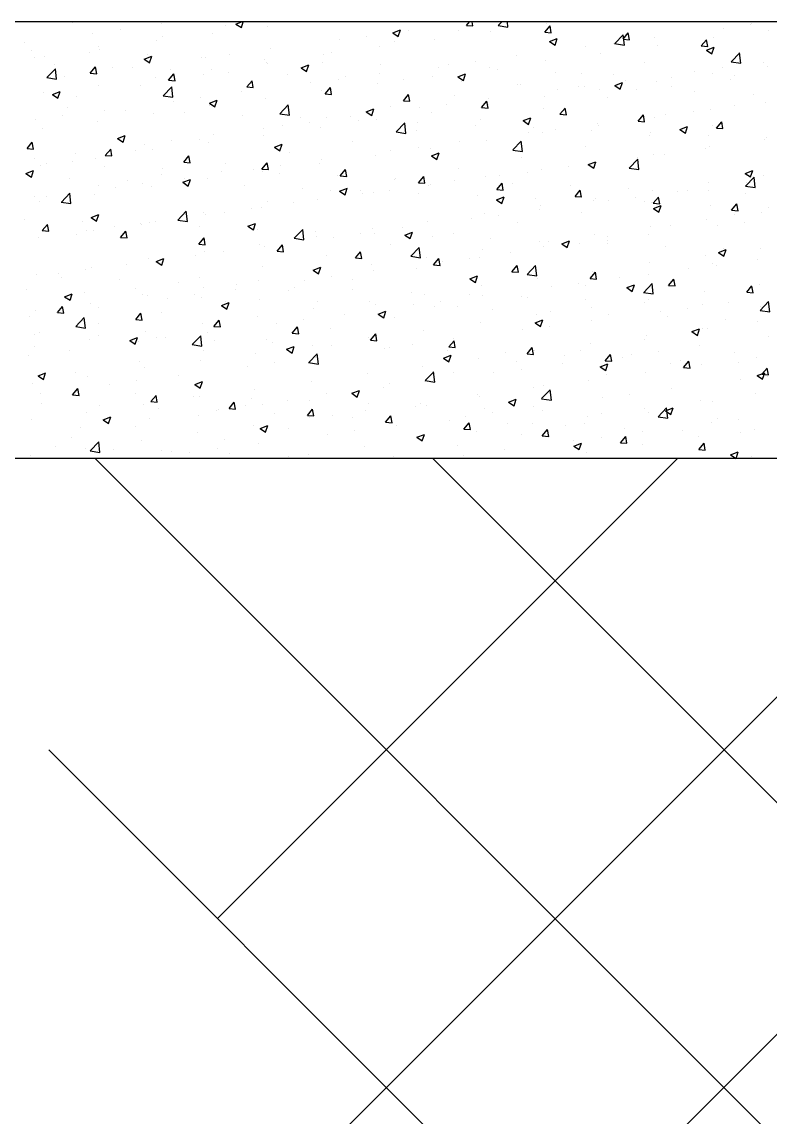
# Model space of a CAD drawing. Header units: millimetres. Extents: x 331487 to 517269, y 198509 to 399936.
# Drawn here: x 401724 to 402410, y 398933 to 399936 of the extents above; entities that cross this region are included whole.
import ezdxf

# ---------------------------------------------------------------- set-up
doc = ezdxf.new("R2010")
doc.units = ezdxf.units.MM
doc.header["$MEASUREMENT"] = 0
doc.linetypes.add('DASHED', pattern=[0.75, 0.5, -0.25])
doc.layers.add('9th_Sunk', color=251, linetype='DASHED', lineweight=5)
doc.layers.add('COLUMN', color=6, linetype='Continuous')

msp = doc.modelspace()

# ---------------------------------------------------------------- linework, layer by layer
at = {"layer": '9th_Sunk', "linetype": 'Continuous'}
for p, q in [((400975.5, 397568.2), (402943.7, 399536.5)), ((401439.5, 398341.6), (402634.4, 399536.5)), ((403759.7, 397568.2), (401791.4, 399536.5)), ((401903.5, 399115), (402325, 399536.5)), ((403295.6, 398341.6), (402100.8, 399536.5)), ((404223.7, 396794.8), (401748.8, 399269.7))]:
    msp.add_line(p, q, dxfattribs=at)
at = {"layer": 'COLUMN'}
for p, q in [((420345.7, 399936.5), (392220.1, 399936.5)), ((420350.1, 399536.5), (392620.1, 399536.5))]:
    msp.add_line(p, q, dxfattribs=at)
at = {"layer": 'COLUMN', "color": 2, "linetype": 'Continuous'}
for p, q in [((401770.6, 399935.5), (401770.6, 399935.5)), ((401852.3, 399934.6), (401852.3, 399934.6)), ((401911.2, 399933.5), (401911.2, 399933.5)), ((401920.4, 399934.5), (401925.5, 399936.5)), ((401920.4, 399934.5), (401925.4, 399931.2)), ((401925.4, 399931.2), (401927.1, 399936.5)), ((401949.5, 399932.5), (401949.5, 399932.5)), ((402131.6, 399933.3), (402134.3, 399936.5)), ((402131.6, 399933.3), (402137.6, 399932.8)), ((402137.6, 399932.8), (402136.9, 399936.5)), ((402160.7, 399933.1), (402163.9, 399936.5)), ((402160.7, 399933.1), (402169.6, 399931.7)), ((402169.6, 399931.7), (402169.1, 399936.5)), ((402203.3, 399927), (402208.2, 399932.8)), ((402205.4, 399934.7), (402205.4, 399934.7)), ((402209.3, 399926.5), (402208.2, 399932.8)), ((402392.1, 399933.7), (402392.1, 399933.7)), ((402392.6, 399934.8), (402392.6, 399934.8)), ((401789.4, 399926.3), (401789.4, 399926.3)), ((401814.4, 399929.6), (401814.4, 399929.6)), ((401852.9, 399923.5), (401852.9, 399923.5)), ((401899, 399926.1), (401899, 399926.1)), ((402040.2, 399923.4), (402040.2, 399923.4)), ((402064.1, 399926.5), (402071.1, 399929.2)), ((402064.1, 399926.5), (402069.1, 399923.2)), ((402069.1, 399923.2), (402071.1, 399929.2)), ((402078.1, 399928.3), (402078.1, 399928.3)), ((402124.3, 399928.6), (402124.3, 399928.6)), ((402154, 399927.7), (402154, 399927.7)), ((402203.3, 399927), (402209.3, 399926.5)), ((402207.8, 399918.5), (402214.8, 399921.2)), ((402212.8, 399915.2), (402214.8, 399921.2)), ((402267.5, 399916.6), (402275.3, 399924.7)), ((402275.1, 399920.7), (402279.9, 399926.5)), ((402276.3, 399915.2), (402275.2, 399924.7)), ((402281, 399920.2), (402279.9, 399926.5)), ((402303.9, 399922.1), (402303.9, 399922.1)), ((402357.9, 399922.4), (402357.9, 399922.4)), ((402367.1, 399930.4), (402367.1, 399930.4)), ((402408.5, 399928.8), (402408.5, 399928.8)), ((401726.2, 399918), (401726.2, 399918)), ((401794.6, 399913.5), (401794.6, 399913.5)), ((401795.7, 399911.6), (401795.7, 399911.6)), ((401847.7, 399919.1), (401847.7, 399919.1)), ((401952, 399911.7), (401952, 399911.7)), ((402015.2, 399920.1), (402015.2, 399920.1)), ((402051.6, 399913.8), (402051.6, 399913.8)), ((402066, 399918.6), (402066, 399918.6)), ((402102.1, 399920.2), (402102.1, 399920.2)), ((402207.8, 399918.5), (402212.8, 399915.2)), ((402241, 399913.8), (402241, 399913.8)), ((402266, 399917.1), (402266, 399917.1)), ((402267.4, 399916.6), (402276.3, 399915.2)), ((402275.1, 399920.7), (402281, 399920.2)), ((402306.6, 399915.3), (402306.6, 399915.3)), ((402346.8, 399914.5), (402351.6, 399920.2)), ((402346.8, 399914.5), (402352.8, 399913.9)), ((402351.5, 399910.5), (402358.5, 399913.2)), ((402352.8, 399913.9), (402351.6, 399920.2)), ((402356.5, 399907.2), (402358.5, 399913.2)), ((401732.6, 399910.7), (401732.6, 399910.7)), ((401736.2, 399903.5), (401736.2, 399903.5)), ((401745.2, 399905.2), (401745.2, 399905.2)), ((401786, 399908.5), (401786, 399908.5)), ((401836.4, 399902.3), (401843.4, 399905)), ((401836.4, 399902.3), (401841.4, 399898.9)), ((401839.3, 399906.2), (401839.3, 399906.2)), ((401841.3, 399898.9), (401843.4, 399905)), ((401889.1, 399903.5), (401889.1, 399903.5)), ((401892.7, 399904), (401892.7, 399904)), ((401914.1, 399906.8), (401914.1, 399906.8)), ((401946.1, 399901.7), (401946.1, 399901.7)), ((402000.2, 399906.7), (402000.2, 399906.7)), ((402007.7, 399908.5), (402007.7, 399908.5)), ((402177.8, 399905.5), (402177.8, 399905.5)), ((402204.2, 399901.4), (402204.2, 399901.4)), ((402254.7, 399907.8), (402254.7, 399907.8)), ((402351.5, 399910.5), (402356.5, 399907.2)), ((402353.5, 399908.9), (402353.5, 399908.9)), ((402374.2, 399900), (402382, 399908.2)), ((402383.1, 399898.6), (402381.9, 399908.1)), ((401747.1, 399885.4), (401754.9, 399893.5)), ((401753.7, 399897.3), (401753.7, 399897.3)), ((401756, 399884), (401754.9, 399893.5)), ((401786.9, 399889.4), (401791.7, 399895.2)), ((401792.8, 399888.9), (401791.7, 399895.2)), ((401807.1, 399895), (401807.1, 399895)), ((401826, 399895.1), (401826, 399895.1)), ((401860.4, 399892.8), (401860.4, 399892.8)), ((401897.8, 399892.8), (401897.8, 399892.8)), ((401948.3, 399899.2), (401948.3, 399899.2)), ((401949.4, 399898.5), (401949.4, 399898.5)), ((401980.1, 399894.3), (401987.1, 399897)), ((401980.1, 399894.3), (401985.1, 399890.9)), ((401985.1, 399890.9), (401987.1, 399897)), ((401999.5, 399899.5), (401999.5, 399899.5)), ((402052.9, 399897.2), (402052.9, 399897.2)), ((402106.3, 399894.9), (402106.3, 399894.9)), ((402114.9, 399897.2), (402114.9, 399897.2)), ((402140, 399900.5), (402140, 399900.5)), ((402152.8, 399894.4), (402152.8, 399894.4)), ((402159.6, 399892.7), (402159.6, 399892.7)), ((402295.2, 399898.9), (402295.2, 399898.9)), ((402340.7, 399891), (402340.7, 399891)), ((402365.8, 399894.3), (402365.8, 399894.3)), ((402374.2, 399900), (402383.1, 399898.6)), ((402403.7, 399899.2), (402403.7, 399899.2)), ((402407.2, 399895.5), (402407.2, 399895.5)), ((401747.1, 399885.4), (401756, 399884)), ((401763, 399886.9), (401763, 399886.9)), ((401786.9, 399889.4), (401792.8, 399888.9)), ((401788.1, 399890.2), (401788.1, 399890.2)), ((401846.4, 399885.8), (401846.4, 399885.8)), ((401858.6, 399883.2), (401863.4, 399888.9)), ((401858.6, 399883.2), (401864.6, 399882.6)), ((401864.6, 399882.6), (401863.4, 399888.9)), ((401891.1, 399888.5), (401891.1, 399888.5)), ((401913.8, 399890.5), (401913.8, 399890.5)), ((401930.3, 399876.9), (401935.1, 399882.6)), ((401936.3, 399876.4), (401935.1, 399882.6)), ((401967.2, 399888.3), (401967.2, 399888.3)), ((402013.9, 399883.9), (402013.9, 399883.9)), ((402020.6, 399886), (402020.6, 399886)), ((402051.8, 399888.9), (402051.8, 399888.9)), ((402074, 399883.8), (402074, 399883.8)), ((402100.9, 399886.9), (402100.9, 399886.9)), ((402123.8, 399886.3), (402130.8, 399889)), ((402123.8, 399886.3), (402128.8, 399882.9)), ((402127.3, 399881.5), (402127.3, 399881.5)), ((402128.8, 399882.9), (402130.8, 399889)), ((402213, 399890.4), (402213, 399890.4)), ((402236.8, 399888.9), (402236.8, 399888.9)), ((402266.4, 399888.2), (402266.4, 399888.2)), ((402267.5, 399878.3), (402274.5, 399880.9)), ((402272.5, 399874.9), (402274.5, 399880.9)), ((402277.6, 399882.6), (402277.6, 399882.6)), ((402305.4, 399882), (402305.4, 399882)), ((402319.8, 399885.9), (402319.8, 399885.9)), ((402356.7, 399889.1), (402356.7, 399889.1)), ((402373.2, 399883.7), (402373.2, 399883.7)), ((402377.4, 399887), (402377.4, 399887)), ((401744, 399871.9), (401744, 399871.9)), ((401752.4, 399870), (401759.4, 399872.7)), ((401757.3, 399866.7), (401759.4, 399872.7)), ((401794.5, 399878.3), (401794.5, 399878.3)), ((401832.7, 399878.5), (401832.7, 399878.5)), ((401853.8, 399868.8), (401861.6, 399877)), ((401862.7, 399867.4), (401861.6, 399876.9)), ((401925.7, 399872.3), (401925.7, 399872.3)), ((401930.3, 399876.9), (401936.3, 399876.4)), ((401988.9, 399880.6), (401988.9, 399880.6)), ((401999, 399873.4), (401999, 399873.4)), ((402002, 399870.6), (402006.9, 399876.4)), ((402008, 399870.1), (402006.9, 399876.4)), ((402050.4, 399880.5), (402050.4, 399880.5)), ((402178.5, 399878.9), (402178.5, 399878.9)), ((402180.7, 399879.3), (402180.7, 399879.3)), ((402214.7, 399874.4), (402214.7, 399874.4)), ((402234.1, 399877), (402234.1, 399877)), ((402239.7, 399877.7), (402239.7, 399877.7)), ((402253.5, 399874.5), (402253.5, 399874.5)), ((402267.5, 399878.3), (402272.5, 399874.9)), ((402287.5, 399874.7), (402287.5, 399874.7)), ((402319.1, 399877), (402319.1, 399877)), ((402340.9, 399872.5), (402340.9, 399872.5)), ((401752.4, 399870), (401757.3, 399866.7)), ((401774.4, 399868.5), (401774.4, 399868.5)), ((401853.8, 399868.8), (401862.7, 399867.4)), ((401862.8, 399864), (401862.8, 399864)), ((401887.8, 399867.3), (401887.8, 399867.3)), ((401896.1, 399862), (401903.1, 399864.7)), ((401896.1, 399862), (401901, 399858.7)), ((401901, 399858.7), (401903.1, 399864.7)), ((401947.1, 399865.9), (401947.1, 399865.9)), ((402002, 399870.6), (402008, 399870.1)), ((402073.8, 399864.3), (402078.6, 399870.1)), ((402073.8, 399864.3), (402079.7, 399863.8)), ((402079.7, 399863.8), (402078.6, 399870.1)), ((402113.7, 399861.1), (402113.7, 399861.1)), ((402120.2, 399868.9), (402120.2, 399868.9)), ((402145.5, 399858.1), (402150.3, 399863.8)), ((402151.5, 399857.5), (402150.3, 399863.8)), ((402151.5, 399866.1), (402151.5, 399866.1)), ((402151.6, 399861.1), (402151.6, 399861.1)), ((402202.9, 399868.1), (402202.9, 399868.1)), ((402260.8, 399867), (402260.8, 399867)), ((402394.3, 399870.2), (402394.3, 399870.2)), ((402406, 399862.2), (402406, 399862.2)), ((401761.8, 399850.7), (401761.8, 399850.7)), ((401766.1, 399857.6), (401766.1, 399857.6)), ((401799.6, 399855.7), (401799.6, 399855.7)), ((401819.5, 399855.4), (401819.5, 399855.4)), ((401845.2, 399852.5), (401845.2, 399852.5)), ((401872.8, 399853.1), (401872.8, 399853.1)), ((401896.6, 399859.5), (401896.6, 399859.5)), ((401926.2, 399850.9), (401926.2, 399850.9)), ((401960.5, 399852.3), (401969.4, 399850.9)), ((401960.6, 399852.3), (401968.3, 399860.4)), ((401969.4, 399850.9), (401968.3, 399860.4)), ((402039.8, 399854), (402046.8, 399856.7)), ((402039.8, 399854), (402044.8, 399850.7)), ((402044.8, 399850.7), (402046.8, 399856.7)), ((402061.9, 399858.9), (402061.9, 399858.9)), ((402088.6, 399857.8), (402088.6, 399857.8)), ((402099.7, 399853.6), (402099.7, 399853.6)), ((402145.5, 399858.1), (402151.5, 399857.5)), ((402202.5, 399857), (402202.5, 399857)), ((402217.2, 399851.8), (402222, 399857.5)), ((402217.2, 399851.8), (402223.2, 399851.3)), ((402223.2, 399851.3), (402222, 399857.5)), ((402288.9, 399845.5), (402293.8, 399851.3)), ((402294.9, 399845), (402293.8, 399851.3)), ((402314.4, 399851.5), (402314.4, 399851.5)), ((402339.5, 399854.8), (402339.5, 399854.8)), ((402355.5, 399855.8), (402355.5, 399855.8)), ((402377.3, 399859.8), (402377.3, 399859.8)), ((401736.7, 399847.4), (401736.7, 399847.4)), ((401793.3, 399845), (401793.3, 399845)), ((401962.6, 399841.2), (401962.6, 399841.2)), ((401979.6, 399848.6), (401979.6, 399848.6)), ((401987.6, 399844.5), (401987.6, 399844.5)), ((402003.6, 399848.9), (402003.6, 399848.9)), ((402025.5, 399849.5), (402025.5, 399849.5)), ((402033, 399846.4), (402033, 399846.4)), ((402049.1, 399847.2), (402049.1, 399847.2)), ((402067.3, 399835.7), (402075.1, 399843.9)), ((402076.1, 399834.3), (402075, 399843.8)), ((402086.4, 399844.1), (402086.4, 399844.1)), ((402139.7, 399841.9), (402139.7, 399841.9)), ((402144.2, 399846.9), (402144.2, 399846.9)), ((402183.5, 399846), (402190.5, 399848.7)), ((402183.5, 399846), (402188.5, 399842.6)), ((402188.5, 399842.6), (402190.5, 399848.7)), ((402251.3, 399843.2), (402251.3, 399843.2)), ((402252.2, 399841.2), (402252.2, 399841.2)), ((402288.9, 399845.5), (402294.9, 399845)), ((402304.2, 399848.7), (402304.2, 399848.7)), ((402327.2, 399838), (402334.2, 399840.7)), ((402332.2, 399834.6), (402334.2, 399840.7)), ((402357.3, 399842), (402357.3, 399842)), ((402360.7, 399839.2), (402365.5, 399845)), ((402366.6, 399838.7), (402365.5, 399845)), ((401742.8, 399838.6), (401742.8, 399838.6)), ((401812, 399829.8), (401819, 399832.5)), ((401817, 399826.4), (401819, 399832.5)), ((401899.4, 399832.9), (401899.4, 399832.9)), ((401945.3, 399838.9), (401945.3, 399838.9)), ((401945.9, 399832.6), (401945.9, 399832.6)), ((401997.8, 399840.1), (401997.8, 399840.1)), ((402067.2, 399835.7), (402076.1, 399834.3)), ((402085.9, 399836.9), (402085.9, 399836.9)), ((402188.4, 399834.9), (402188.4, 399834.9)), ((402193.1, 399839.6), (402193.1, 399839.6)), ((402201.7, 399834.8), (402201.7, 399834.8)), ((402213.4, 399838.2), (402213.4, 399838.2)), ((402246.5, 399837.3), (402246.5, 399837.3)), ((402299, 399832), (402299, 399832)), ((402299.9, 399835.1), (402299.9, 399835.1)), ((402327.2, 399838), (402332.2, 399834.6)), ((402353.3, 399832.8), (402353.3, 399832.8)), ((402360.7, 399839.2), (402366.6, 399838.7)), ((402406.7, 399830.6), (402406.7, 399830.6)), ((401729, 399820.5), (401733.8, 399826.2)), ((401735, 399820), (401733.8, 399826.2)), ((401812, 399829.8), (401817, 399826.4)), ((401836.5, 399824.6), (401836.5, 399824.6)), ((401861.5, 399827.9), (401861.5, 399827.9)), ((401886.9, 399828.9), (401886.9, 399828.9)), ((401895.4, 399826.2), (401895.4, 399826.2)), ((401955.8, 399821.8), (401962.8, 399824.4)), ((401955.8, 399821.8), (401960.7, 399818.4)), ((401960.7, 399818.4), (401962.8, 399824.4)), ((402027.5, 399826.9), (402027.5, 399826.9)), ((402087.3, 399821.6), (402087.3, 399821.6)), ((402125.2, 399826.6), (402125.2, 399826.6)), ((402150.4, 399827.8), (402150.4, 399827.8)), ((402174, 399819.2), (402181.8, 399827.3)), ((402182.9, 399817.8), (402181.8, 399827.3)), ((402240.7, 399822), (402240.7, 399822)), ((402354.3, 399822.5), (402354.3, 399822.5)), ((402404.8, 399828.9), (402404.8, 399828.9)), ((401729, 399820.5), (401735, 399820)), ((401735.5, 399811.3), (401735.5, 399811.3)), ((401773.3, 399816.3), (401773.3, 399816.3)), ((401792.1, 399811.7), (401792.1, 399811.7)), ((401800.7, 399814.2), (401805.6, 399820)), ((401800.7, 399814.2), (401806.7, 399813.7)), ((401806.7, 399813.7), (401805.6, 399820)), ((401828.6, 399818.8), (401828.6, 399818.8)), ((401844, 399819.2), (401844, 399819.2)), ((401872.5, 399808), (401877.3, 399813.7)), ((401878.4, 399807.4), (401877.3, 399813.7)), ((401969.2, 399816.9), (401969.2, 399816.9)), ((402047.9, 399813.9), (402047.9, 399813.9)), ((402062.3, 399818.3), (402062.3, 399818.3)), ((402098.4, 399820.3), (402098.4, 399820.3)), ((402099.5, 399813.7), (402106.5, 399816.4)), ((402099.5, 399813.7), (402104.4, 399810.4)), ((402104.4, 399810.4), (402106.5, 399816.4)), ((402174, 399819.1), (402182.9, 399817.8)), ((402182.4, 399811.9), (402182.4, 399811.9)), ((402280.7, 399802.6), (402288.5, 399810.7)), ((402288.1, 399812.1), (402288.1, 399812.1)), ((402289.6, 399801.2), (402288.5, 399810.7)), ((402303, 399815.4), (402303, 399815.4)), ((402313.2, 399815.4), (402313.2, 399815.4)), ((402351, 399820.4), (402351, 399820.4)), ((401741.6, 399805.3), (401741.6, 399805.3)), ((401746.6, 399806.5), (401746.6, 399806.5)), ((401770.3, 399808.8), (401770.3, 399808.8)), ((401800, 399804.3), (401800, 399804.3)), ((401853.4, 399802), (401853.4, 399802)), ((401872.5, 399808), (401878.4, 399807.4)), ((401910.9, 399806.9), (401910.9, 399806.9)), ((401936.3, 399801.7), (401936.3, 399801.7)), ((401944.2, 399801.7), (401949, 399807.4)), ((401944.2, 399801.7), (401950.2, 399801.2)), ((401950.2, 399801.1), (401949, 399807.4)), ((401961.3, 399805), (401961.3, 399805)), ((401996.6, 399806.9), (401996.6, 399806.9)), ((401999.2, 399810), (401999.2, 399810)), ((402015.9, 399795.4), (402020.7, 399801.1)), ((402021.9, 399794.9), (402020.7, 399801.1)), ((402124, 399801.9), (402124, 399801.9)), ((402200.5, 399801.5), (402200.5, 399801.5)), ((402225, 399803.8), (402225, 399803.8)), ((402243.2, 399805.7), (402250.2, 399808.4)), ((402243.2, 399805.7), (402248.2, 399802.4)), ((402248.2, 399802.4), (402250.2, 399808.4)), ((402251, 399807.9), (402251, 399807.9)), ((402280.7, 399802.6), (402289.6, 399801.2)), ((401728, 399797.5), (401735, 399800.2)), ((401728, 399797.5), (401733, 399794.2)), ((401733, 399794.2), (401735, 399800.2)), ((401767.7, 399793.1), (401767.7, 399793.1)), ((401821.1, 399790.9), (401821.1, 399790.9)), ((401852.6, 399796.9), (401852.6, 399796.9)), ((401871.7, 399789.5), (401878.7, 399792.2)), ((401873.1, 399793.4), (401873.1, 399793.4)), ((401876.7, 399786.1), (401878.7, 399792.2)), ((401894.1, 399793), (401894.1, 399793)), ((401906.7, 399799.8), (401906.7, 399799.8)), ((401944.6, 399799.4), (401944.6, 399799.4)), ((401960.1, 399797.5), (401960.1, 399797.5)), ((402013.5, 399795.3), (402013.5, 399795.3)), ((402015.9, 399795.4), (402021.9, 399794.9)), ((402065.7, 399791.9), (402065.7, 399791.9)), ((402066.9, 399793), (402066.9, 399793)), ((402087.6, 399789.1), (402092.5, 399794.9)), ((402093.6, 399788.6), (402092.5, 399794.9)), ((402120.3, 399790.8), (402120.3, 399790.8)), ((402149.2, 399794.5), (402149.2, 399794.5)), ((402162.1, 399795.5), (402162.1, 399795.5)), ((402187.1, 399798.8), (402187.1, 399798.8)), ((402386.9, 399797.7), (402393.9, 399800.4)), ((402386.9, 399797.7), (402391.9, 399794.4)), ((402387.4, 399786.1), (402395.2, 399794.2)), ((402391.9, 399794.4), (402393.9, 399800.4)), ((402396.3, 399784.7), (402395.2, 399794.2)), ((402403.6, 399795.6), (402403.6, 399795.6)), ((401794.3, 399786.9), (401794.3, 399786.9)), ((401810.2, 399785.1), (401810.2, 399785.1)), ((401835.2, 399788.4), (401835.2, 399788.4)), ((401842.8, 399785.9), (401842.8, 399785.9)), ((401871.7, 399789.5), (401876.7, 399786.1)), ((401874.4, 399788.6), (401874.4, 399788.6)), ((401927.8, 399786.3), (401927.8, 399786.3)), ((401981.2, 399784.1), (401981.2, 399784.1)), ((402007.4, 399781.9), (402007.4, 399781.9)), ((402015.4, 399781.5), (402022.5, 399784.2)), ((402015.4, 399781.5), (402020.4, 399778.1)), ((402020.4, 399778.1), (402022.4, 399784.2)), ((402034.6, 399781.8), (402034.6, 399781.8)), ((402046.7, 399780.6), (402046.7, 399780.6)), ((402061, 399782.2), (402061, 399782.2)), ((402087.6, 399789.1), (402093.6, 399788.6)), ((402097.2, 399787), (402097.2, 399787)), ((402098.9, 399787.2), (402098.9, 399787.2)), ((402159.4, 399782.9), (402164.2, 399788.6)), ((402159.4, 399782.9), (402165.3, 399782.3)), ((402165.3, 399782.3), (402164.2, 399788.6)), ((402173.7, 399788.5), (402173.7, 399788.5)), ((402227, 399786.2), (402227, 399786.2)), ((402231.1, 399776.6), (402235.9, 399782.3)), ((402237.1, 399776), (402235.9, 399782.3)), ((402280.4, 399784), (402280.4, 399784)), ((402301.7, 399782.2), (402301.7, 399782.2)), ((402324.7, 399780.9), (402324.7, 399780.9)), ((402333.8, 399781.7), (402333.8, 399781.7)), ((402353.1, 399789.2), (402353.1, 399789.2)), ((402353.2, 399782.3), (402353.2, 399782.3)), ((402387.4, 399786), (402396.3, 399784.7)), ((402387.9, 399789.2), (402387.9, 399789.2)), ((401735.9, 399776.9), (401735.9, 399776.9)), ((401740.3, 399772), (401740.3, 399772)), ((401747, 399776.8), (401747, 399776.8)), ((401760.3, 399771.4), (401769.2, 399770)), ((401760.4, 399771.4), (401768.2, 399779.5)), ((401769.2, 399770), (401768.1, 399779.5)), ((401790.9, 399778.4), (401790.9, 399778.4)), ((401949.1, 399771.9), (401949.1, 399771.9)), ((401972.9, 399770.6), (401972.9, 399770.6)), ((401995.4, 399773.6), (401995.4, 399773.6)), ((402036, 399778.9), (402036, 399778.9)), ((402088, 399779.6), (402088, 399779.6)), ((402141.4, 399777.3), (402141.4, 399777.3)), ((402159.2, 399773.5), (402166.2, 399776.2)), ((402159.2, 399773.5), (402164.1, 399770.1)), ((402164.1, 399770.1), (402166.2, 399776.2)), ((402194.7, 399775.1), (402194.7, 399775.1)), ((402231.1, 399776.6), (402237.1, 399776.1)), ((402248.1, 399772.8), (402248.1, 399772.8)), ((402249.8, 399774.7), (402249.8, 399774.7)), ((402261.8, 399772.6), (402261.8, 399772.6)), ((402286.9, 399775.9), (402286.9, 399775.9)), ((402294.9, 399772.3), (402294.9, 399772.3)), ((402301.5, 399770.6), (402301.5, 399770.6)), ((402302.8, 399770.3), (402307.6, 399776)), ((402308.8, 399769.8), (402307.6, 399776)), ((402387.2, 399779.5), (402387.2, 399779.5)), ((401867.1, 399754.9), (401874.9, 399763)), ((401875.9, 399753.5), (401874.8, 399763)), ((401890.8, 399761.9), (401890.8, 399761.9)), ((401909.9, 399762.3), (401909.9, 399762.3)), ((401935, 399765.6), (401935, 399765.6)), ((401943.4, 399766.1), (401943.4, 399766.1)), ((402147.9, 399761.2), (402147.9, 399761.2)), ((402198.7, 399764.3), (402198.7, 399764.3)), ((402199.3, 399768.3), (402199.3, 399768.3)), ((402236.6, 399762.3), (402236.6, 399762.3)), ((402302.8, 399770.3), (402308.8, 399769.8)), ((402302.9, 399765.5), (402309.9, 399768.2)), ((402302.9, 399765.5), (402307.8, 399762.1)), ((402307.8, 399762.1), (402309.9, 399768.2)), ((402354.9, 399768.3), (402354.9, 399768.3)), ((402374.5, 399764), (402379.4, 399769.8)), ((402374.5, 399764), (402380.5, 399763.5)), ((402377.2, 399760.4), (402377.2, 399760.4)), ((402380.5, 399763.5), (402379.4, 399769.8)), ((402402.4, 399762.3), (402402.4, 399762.3)), ((402408.3, 399766), (402408.3, 399766)), ((401726.7, 399755.7), (401726.7, 399755.7)), ((401742.9, 399745.3), (401747.7, 399751)), ((401748.9, 399744.8), (401747.7, 399751)), ((401780.1, 399753.5), (401780.1, 399753.5)), ((401787.7, 399757.3), (401794.7, 399759.9)), ((401787.7, 399757.3), (401792.7, 399753.9)), ((401792.7, 399753.9), (401794.7, 399759.9)), ((401832.5, 399751.9), (401832.5, 399751.9)), ((401833.5, 399751.2), (401833.5, 399751.2)), ((401841.6, 399752.6), (401841.6, 399752.6)), ((401846.8, 399754), (401846.8, 399754)), ((401867.1, 399754.8), (401875.9, 399753.5)), ((401892.9, 399759.7), (401892.9, 399759.7)), ((401931.4, 399749.2), (401938.4, 399751.9)), ((401936.4, 399745.9), (401938.4, 399751.9)), ((402096, 399753.7), (402096, 399753.7)), ((402135.8, 399756), (402135.8, 399756)), ((402160.8, 399759.3), (402160.8, 399759.3)), ((402178.2, 399752.3), (402178.2, 399752.3)), ((402318.8, 399750.3), (402318.8, 399750.3)), ((402351.9, 399755.9), (402351.9, 399755.9)), ((402386.6, 399753.1), (402386.6, 399753.1)), ((401742.9, 399745.3), (401748.9, 399744.8)), ((401774.1, 399741.9), (401774.1, 399741.9)), ((401783.9, 399745.7), (401783.9, 399745.7)), ((401789.6, 399745.1), (401789.6, 399745.1)), ((401808.9, 399749), (401808.9, 399749)), ((401814.6, 399739), (401819.4, 399744.8)), ((401820.6, 399738.5), (401819.4, 399744.7)), ((401886.8, 399748.9), (401886.8, 399748.9)), ((401931.4, 399749.2), (401936.4, 399745.9)), ((401940.2, 399746.7), (401940.2, 399746.7)), ((401973.8, 399738.3), (401981.6, 399746.4)), ((401982.7, 399736.9), (401981.6, 399746.4)), ((401993.6, 399744.4), (401993.6, 399744.4)), ((401994.2, 399740.3), (401994.2, 399740.3)), ((402034.7, 399742.7), (402034.7, 399742.7)), ((402045.5, 399747.3), (402045.5, 399747.3)), ((402047, 399742.2), (402047, 399742.2)), ((402072.6, 399747.7), (402072.6, 399747.7)), ((402075.1, 399741.2), (402082.1, 399743.9)), ((402075.1, 399741.2), (402080.1, 399737.9)), ((402080.1, 399737.9), (402082.1, 399743.9)), ((402119.9, 399742.3), (402119.9, 399742.3)), ((402248.6, 399741.4), (402248.6, 399741.4)), ((402260.5, 399740.3), (402260.5, 399740.3)), ((402298.4, 399741.5), (402298.4, 399741.5)), ((402300.5, 399748.9), (402300.5, 399748.9)), ((402361.6, 399749.8), (402361.6, 399749.8)), ((401739.1, 399738.7), (401739.1, 399738.7)), ((401814.6, 399739), (401820.6, 399738.5)), ((401886.3, 399732.7), (401891.2, 399738.5)), ((401886.3, 399732.7), (401892.3, 399732.2)), ((401892.3, 399732.2), (401891.2, 399738.5)), ((401942.2, 399732.8), (401942.2, 399732.8)), ((401946.5, 399731.1), (401946.5, 399731.1)), ((401958.1, 399726.5), (401962.9, 399732.2)), ((401964, 399725.9), (401962.9, 399732.2)), ((401973.8, 399738.3), (401982.7, 399736.9)), ((402009.7, 399739.4), (402009.7, 399739.4)), ((402061.6, 399732.3), (402061.6, 399732.3)), ((402100.4, 399739.9), (402100.4, 399739.9)), ((402153.8, 399737.7), (402153.8, 399737.7)), ((402198.1, 399735), (402198.1, 399735)), ((402202.2, 399730.3), (402202.2, 399730.3)), ((402207.1, 399735.4), (402207.1, 399735.4)), ((402218.9, 399733.2), (402225.9, 399735.9)), ((402218.9, 399733.2), (402223.8, 399729.9)), ((402223.8, 399729.9), (402225.9, 399735.9)), ((402235.5, 399733.2), (402235.5, 399733.2)), ((402260.5, 399733.2), (402260.5, 399733.2)), ((402260.6, 399736.5), (402260.6, 399736.5)), ((402313.9, 399730.9), (402313.9, 399730.9)), ((401883.6, 399722.9), (401883.6, 399722.9)), ((401891.7, 399726.4), (401891.7, 399726.4)), ((401908.7, 399726.1), (401908.7, 399726.1)), ((401958.1, 399726.5), (401964, 399725.9)), ((402003.3, 399722.2), (402003.3, 399722.2)), ((402029.8, 399720.2), (402034.6, 399725.9)), ((402029.8, 399720.2), (402035.8, 399719.7)), ((402035.8, 399719.7), (402034.6, 399725.9)), ((402080.5, 399721.8), (402088.3, 399729.9)), ((402080.5, 399721.7), (402089.4, 399720.4)), ((402089.4, 399720.4), (402088.3, 399729.9)), ((402094.8, 399720.4), (402094.8, 399720.4)), ((402143.9, 399720.3), (402143.9, 399720.3)), ((402146.7, 399727.9), (402146.7, 399727.9)), ((402172.4, 399724.9), (402172.4, 399724.9)), ((402350.7, 399722.6), (402350.7, 399722.6)), ((402362.6, 399725.2), (402369.6, 399727.9)), ((402362.6, 399725.2), (402367.5, 399721.9)), ((402367.3, 399728.6), (402367.3, 399728.6)), ((402367.5, 399721.9), (402369.6, 399727.9)), ((402401.2, 399729), (402401.2, 399729)), ((401788.4, 399711.8), (401788.4, 399711.8)), ((401820.5, 399714.5), (401820.5, 399714.5)), ((401840.4, 399719.3), (401840.4, 399719.3)), ((401847.4, 399717), (401854.4, 399719.7)), ((401847.4, 399717), (401852.4, 399713.6)), ((401852.4, 399713.6), (401854.4, 399719.7)), ((401945, 399712.2), (401945, 399712.2)), ((401991.1, 399709), (401998.1, 399711.7)), ((401996.1, 399705.6), (401998.1, 399711.7)), ((402044.3, 399714), (402044.3, 399714)), ((402085.6, 399710.3), (402085.6, 399710.3)), ((402101.5, 399713.9), (402106.3, 399719.7)), ((402101.5, 399713.9), (402107.5, 399713.4)), ((402107.5, 399713.4), (402106.3, 399719.6)), ((402109.5, 399716.6), (402109.5, 399716.6)), ((402134.5, 399719.9), (402134.5, 399719.9)), ((402173.2, 399707.6), (402178.1, 399713.4)), ((402179.2, 399707.1), (402178.1, 399713.4)), ((402187.3, 399705.2), (402195, 399713.3)), ((402196.1, 399703.8), (402195, 399713.3)), ((402299.3, 399715.6), (402299.3, 399715.6)), ((402335.3, 399710.4), (402335.3, 399710.4)), ((402357, 399715.3), (402357, 399715.3)), ((402360.3, 399713.7), (402360.3, 399713.7)), ((402398.2, 399718.6), (402398.2, 399718.6)), ((401737.9, 399705.4), (401737.9, 399705.4)), ((401757.6, 399706.3), (401757.6, 399706.3)), ((401760.6, 399702.4), (401760.6, 399702.4)), ((401782.6, 399709.6), (401782.6, 399709.6)), ((401814, 399700.1), (401814, 399700.1)), ((401886.6, 399702.2), (401886.6, 399702.2)), ((401991.1, 399709), (401996.1, 399705.6)), ((401992.9, 399707), (401992.9, 399707)), ((402008.4, 399703.3), (402008.4, 399703.3)), ((402027.2, 399700.3), (402027.2, 399700.3)), ((402046.3, 399708.3), (402046.3, 399708.3)), ((402134.8, 399701), (402141.8, 399703.7)), ((402134.8, 399701), (402139.8, 399697.6)), ((402139.8, 399697.6), (402141.8, 399703.7)), ((402173.2, 399707.6), (402179.2, 399707.1)), ((402187.2, 399705.2), (402196.1, 399703.8)), ((402196.9, 399701.7), (402196.9, 399701.7)), ((402245, 399701.4), (402249.8, 399707.1)), ((402245, 399701.4), (402250.9, 399700.8)), ((402247.4, 399708.1), (402247.4, 399708.1)), ((402250.9, 399700.8), (402249.8, 399707.1)), ((402272.1, 399702), (402272.1, 399702)), ((402298.7, 399705.3), (402298.7, 399705.3)), ((402316.7, 399695.1), (402321.5, 399700.8)), ((402322.7, 399694.6), (402321.5, 399700.8)), ((401728.3, 399691.2), (401728.3, 399691.2)), ((401828.3, 399692.2), (401828.3, 399692.2)), ((401867.4, 399697.8), (401867.4, 399697.8)), ((401890.5, 399693.1), (401890.5, 399693.1)), ((401920.2, 399691.7), (401920.2, 399691.7)), ((401920.8, 399695.6), (401920.8, 399695.6)), ((401941, 399699.5), (401941, 399699.5)), ((401968.9, 399690.3), (401968.9, 399690.3)), ((401974.1, 399693.3), (401974.1, 399693.3)), ((401983.4, 399700), (401983.4, 399700)), ((402027.5, 399691.1), (402027.5, 399691.1)), ((402145.5, 399694.6), (402145.5, 399694.6)), ((402209.2, 399693.8), (402209.2, 399693.8)), ((402234.2, 399697.1), (402234.2, 399697.1)), ((402240.4, 399695.3), (402240.4, 399695.3)), ((402278.5, 399693), (402285.5, 399695.7)), ((402278.5, 399693), (402283.5, 399689.6)), ((402283.5, 399689.6), (402285.5, 399695.7)), ((402294, 399688.7), (402301.8, 399696.8)), ((402302.8, 399687.3), (402301.7, 399696.8)), ((402316.7, 399695.1), (402322.7, 399694.6)), ((402388.4, 399688.8), (402393.2, 399694.6)), ((402394.4, 399688.3), (402393.2, 399694.5)), ((402399.9, 399695.7), (402399.9, 399695.7)), ((401763.4, 399684.7), (401770.4, 399687.4)), ((401763.4, 399684.7), (401768.4, 399681.4)), ((401768.4, 399681.4), (401770.4, 399687.4)), ((401770, 399682.2), (401770, 399682.2)), ((401781.7, 399688.9), (401781.7, 399688.9)), ((401835.1, 399686.7), (401835.1, 399686.7)), ((401839.1, 399686), (401839.1, 399686)), ((401857.3, 399683.4), (401857.3, 399683.4)), ((401882.4, 399686.7), (401882.4, 399686.7)), ((401888.5, 399684.4), (401888.5, 399684.4)), ((401910.6, 399680.3), (401910.6, 399680.3)), ((401941.8, 399682.2), (401941.8, 399682.2)), ((402043.1, 399680.7), (402043.1, 399680.7)), ((402080.9, 399688.8), (402080.9, 399688.8)), ((402093.6, 399687.1), (402093.6, 399687.1)), ((402108.2, 399680.5), (402108.2, 399680.5)), ((402134.3, 399686.6), (402134.3, 399686.6)), ((402146.1, 399685.4), (402146.1, 399685.4)), ((402182.1, 399685.3), (402182.1, 399685.3)), ((402187.7, 399684.3), (402187.7, 399684.3)), ((402241.1, 399682.1), (402241.1, 399682.1)), ((402293.9, 399688.6), (402302.8, 399687.3)), ((402298.1, 399682.3), (402298.1, 399682.3)), ((402349.4, 399689.3), (402349.4, 399689.3)), ((402388.4, 399688.8), (402394.4, 399688.3)), ((402400.7, 399672.1), (402408.5, 399680.2)), ((402409.6, 399670.7), (402408.5, 399680.2)), ((401736.7, 399672.1), (401736.7, 399672.1)), ((401756.3, 399670.1), (401756.3, 399670.1)), ((401756.8, 399670.1), (401761.6, 399675.8)), ((401756.8, 399670.1), (401762.7, 399669.5)), ((401762.7, 399669.5), (401761.6, 399675.8)), ((401787.2, 399678.5), (401787.2, 399678.5)), ((401794.2, 399675.1), (401794.2, 399675.1)), ((401852.3, 399670.3), (401852.3, 399670.3)), ((401907.1, 399676.7), (401914.1, 399679.4)), ((401907.1, 399676.7), (401912.1, 399673.4)), ((401912.1, 399673.4), (401914.1, 399679.4)), ((401991.7, 399673.7), (401991.7, 399673.7)), ((401995.2, 399679.9), (401995.2, 399679.9)), ((402048.6, 399677.6), (402048.6, 399677.6)), ((402050.8, 399668.7), (402057.8, 399671.4)), ((402055.8, 399665.4), (402057.8, 399671.4)), ((402083.1, 399677.2), (402083.1, 399677.2)), ((402102, 399675.4), (402102, 399675.4)), ((402123.7, 399675.3), (402123.7, 399675.3)), ((402155.4, 399673.1), (402155.4, 399673.1)), ((402208.8, 399670.9), (402208.8, 399670.9)), ((402246.2, 399674.8), (402246.2, 399674.8)), ((402294.4, 399679.8), (402294.4, 399679.8)), ((402309, 399670.9), (402309, 399670.9)), ((402334, 399674.2), (402334, 399674.2)), ((402347.8, 399677.5), (402347.8, 399677.5)), ((402371.9, 399679.2), (402371.9, 399679.2)), ((402400.7, 399672.1), (402409.6, 399670.7)), ((402401.2, 399675.3), (402401.2, 399675.3)), ((401731.3, 399666.8), (401731.3, 399666.8)), ((401773.6, 399657.5), (401781.4, 399665.6)), ((401782.5, 399656), (401781.4, 399665.5)), ((401794, 399660.3), (401794, 399660.3)), ((401828.5, 399663.8), (401833.3, 399669.5)), ((401828.5, 399663.8), (401834.5, 399663.3)), ((401834.5, 399663.3), (401833.3, 399669.5)), ((401900.2, 399657.5), (401905, 399663.3)), ((401906.2, 399657), (401905, 399663.3)), ((401939.8, 399666.2), (401939.8, 399666.2)), ((401957.1, 399660.6), (401957.1, 399660.6)), ((401982.1, 399663.9), (401982.1, 399663.9)), ((402020, 399668.8), (402020, 399668.8)), ((402050.8, 399668.7), (402055.8, 399665.4)), ((402065.4, 399665.3), (402065.4, 399665.3)), ((402144.3, 399661.3), (402144.3, 399661.3)), ((402194.5, 399660.7), (402201.5, 399663.4)), ((402194.5, 399660.7), (402199.5, 399657.4)), ((402195.6, 399668.4), (402195.6, 399668.4)), ((402199.5, 399657.4), (402201.5, 399663.4)), ((402245.8, 399662.6), (402245.8, 399662.6)), ((402262.1, 399668.6), (402262.1, 399668.6)), ((402315.5, 399666.4), (402315.5, 399666.4)), ((402368.9, 399664.1), (402368.9, 399664.1)), ((402398.7, 399662.4), (402398.7, 399662.4)), ((401735.6, 399650.2), (401735.6, 399650.2)), ((401740.7, 399651.5), (401740.7, 399651.5)), ((401773.6, 399657.4), (401782.5, 399656)), ((401837.9, 399652.8), (401837.9, 399652.8)), ((401889.3, 399659.8), (401889.3, 399659.8)), ((401893.9, 399652.3), (401893.9, 399652.3)), ((401900.2, 399657.5), (401906.2, 399657)), ((401971.9, 399651.2), (401976.8, 399657)), ((401971.9, 399651.2), (401977.9, 399650.7)), ((401977.9, 399650.7), (401976.8, 399657)), ((402007.1, 399655.3), (402007.1, 399655.3)), ((402043.7, 399645), (402048.5, 399650.7)), ((402049.6, 399644.4), (402048.5, 399650.7)), ((402092.4, 399653.8), (402092.4, 399653.8)), ((402182.9, 399654.3), (402182.9, 399654.3)), ((402207.9, 399657.6), (402207.9, 399657.6)), ((402338.2, 399652.7), (402345.2, 399655.4)), ((402338.2, 399652.7), (402343.2, 399649.3)), ((402343.2, 399649.3), (402345.2, 399655.4)), ((402348.2, 399656), (402348.2, 399656)), ((402352.9, 399655.7), (402352.9, 399655.7)), ((401786, 399645.3), (401786, 399645.3)), ((401794.1, 399649.3), (401794.1, 399649.3)), ((401823.1, 399644.5), (401830.1, 399647.2)), ((401823.1, 399644.5), (401828, 399641.1)), ((401828, 399641.1), (401830.1, 399647.2)), ((401831, 399644), (401831, 399644)), ((401847.5, 399647), (401847.5, 399647)), ((401856.1, 399647.3), (401856.1, 399647.3)), ((401880.3, 399640.9), (401888.1, 399649)), ((401880.3, 399640.9), (401889.2, 399639.5)), ((401889.2, 399639.5), (401888.1, 399649)), ((401900.9, 399644.8), (401900.9, 399644.8)), ((401948.8, 399645.3), (401948.8, 399645.3)), ((401954.2, 399642.5), (401954.2, 399642.5)), ((401990.5, 399640.4), (401990.5, 399640.4)), ((402007.6, 399640.3), (402007.6, 399640.3)), ((402041.9, 399647.4), (402041.9, 399647.4)), ((402043.7, 399645), (402049.6, 399644.4)), ((402081.9, 399641), (402081.9, 399641)), ((402115.4, 399638.7), (402120.2, 399644.4)), ((402119.7, 399646), (402119.7, 399646)), ((402121.4, 399638.2), (402120.2, 399644.4)), ((402244.9, 399641.5), (402244.9, 399641.5)), ((402294.6, 399645.7), (402294.6, 399645.7)), ((402296.9, 399649), (402296.9, 399649)), ((402408.7, 399648.1), (402408.7, 399648.1)), ((401730, 399630.7), (401730, 399630.7)), ((401735.5, 399638.9), (401735.5, 399638.9)), ((401767.9, 399635.7), (401767.9, 399635.7)), ((401890.5, 399635.3), (401890.5, 399635.3)), ((401938.6, 399632.9), (401938.6, 399632.9)), ((401966.8, 399636.5), (401973.8, 399639.2)), ((401966.8, 399636.5), (401971.8, 399633.1)), ((401971.8, 399633.1), (401973.8, 399639.2)), ((401987.1, 399624.4), (401994.9, 399632.5)), ((401995.9, 399622.9), (401994.8, 399632.4)), ((402056.8, 399637.7), (402056.8, 399637.7)), ((402061, 399638), (402061, 399638)), ((402110.5, 399628.5), (402117.5, 399631.1)), ((402114.4, 399635.7), (402114.4, 399635.7)), ((402115.4, 399638.7), (402121.4, 399638.2)), ((402115.5, 399625.1), (402117.5, 399631.1)), ((402167.8, 399633.5), (402167.8, 399633.5)), ((402187.1, 399632.4), (402191.9, 399638.2)), ((402187.1, 399632.4), (402193.1, 399631.9)), ((402193.1, 399631.9), (402191.9, 399638.2)), ((402194.4, 399635.1), (402194.4, 399635.1)), ((402221.2, 399631.2), (402221.2, 399631.2)), ((402236.3, 399635.7), (402236.3, 399635.7)), ((402258.8, 399626.1), (402263.7, 399631.9)), ((402264.8, 399625.6), (402263.7, 399631.9)), ((402282.7, 399631.5), (402282.7, 399631.5)), ((402307.7, 399634.8), (402307.7, 399634.8)), ((402345.6, 399639.8), (402345.6, 399639.8)), ((402376.9, 399633.7), (402376.9, 399633.7)), ((401832.2, 399625.3), (401832.2, 399625.3)), ((401888.1, 399626.5), (401888.1, 399626.5)), ((401930.8, 399621.1), (401930.8, 399621.1)), ((401955.8, 399624.4), (401955.8, 399624.4)), ((401987, 399624.3), (401995.9, 399622.9)), ((401993.7, 399629.4), (401993.7, 399629.4)), ((402091.1, 399620.6), (402091.1, 399620.6)), ((402110.5, 399628.5), (402115.5, 399625.1)), ((402143.1, 399628.1), (402143.1, 399628.1)), ((402177.9, 399625.7), (402177.9, 399625.7)), ((402219.5, 399623.2), (402219.5, 399623.2)), ((402254.2, 399620.4), (402261.2, 399623.1)), ((402254.2, 399620.4), (402259.2, 399617.1)), ((402258.8, 399626.1), (402264.8, 399625.6)), ((402259.2, 399617.1), (402261.2, 399623.1)), ((402274.5, 399629), (402274.5, 399629)), ((402318.5, 399623.7), (402318.5, 399623.7)), ((402327.9, 399626.7), (402327.9, 399626.7)), ((402330.6, 399619.9), (402335.4, 399625.6)), ((402330.6, 399619.9), (402336.5, 399619.3)), ((402336.5, 399619.3), (402335.4, 399625.6)), ((402347, 399622.8), (402347, 399622.8)), ((402381.3, 399624.5), (402381.3, 399624.5)), ((402397.5, 399629.2), (402397.5, 399629.2)), ((401739.1, 399612.2), (401746.1, 399614.9)), ((401739.1, 399612.2), (401744, 399608.9)), ((401744, 399608.9), (401746, 399614.9)), ((401773.8, 399615.2), (401773.8, 399615.2)), ((401784.8, 399612), (401784.8, 399612)), ((401836.7, 399619.5), (401836.7, 399619.5)), ((401867.6, 399612.8), (401867.6, 399612.8)), ((402040.6, 399614.2), (402040.6, 399614.2)), ((402093.8, 399607.8), (402101.6, 399615.9)), ((402102.7, 399606.4), (402101.5, 399615.9)), ((402119.6, 399615.6), (402119.6, 399615.6)), ((402156.6, 399614.9), (402156.6, 399614.9)), ((402181.6, 399618.2), (402181.6, 399618.2)), ((402260.2, 399613.7), (402260.2, 399613.7)), ((402295.7, 399615.7), (402295.7, 399615.7)), ((402397.9, 399612.4), (402404.9, 399615.1)), ((402397.9, 399612.4), (402402.9, 399609.1)), ((402402.3, 399613.6), (402407.1, 399619.3)), ((402402.3, 399613.6), (402408.3, 399613.1)), ((402402.9, 399609.1), (402404.9, 399615.1)), ((402408.3, 399613.1), (402407.1, 399619.3)), ((402407.4, 399611.9), (402407.4, 399611.9)), ((401734.3, 399605.6), (401734.3, 399605.6)), ((401770.6, 399594.8), (401775.5, 399600.6)), ((401776.6, 399594.3), (401775.5, 399600.6)), ((401804.7, 399604.5), (401804.7, 399604.5)), ((401829.7, 399607.8), (401829.7, 399607.8)), ((401882.8, 399604.2), (401889.8, 399606.9)), ((401882.8, 399604.2), (401887.7, 399600.9)), ((401887.7, 399600.9), (401889.8, 399606.9)), ((401989.3, 399607.1), (401989.3, 399607.1)), ((402055.6, 399601.6), (402055.6, 399601.6)), ((402061.3, 399605.6), (402061.3, 399605.6)), ((402093.4, 399606.6), (402093.4, 399606.6)), ((402093.8, 399607.8), (402102.7, 399606.4)), ((402193.2, 399601.8), (402193.2, 399601.8)), ((402201.9, 399603.7), (402201.9, 399603.7)), ((402243.7, 399608.2), (402243.7, 399608.2)), ((402319.3, 399600.3), (402319.3, 399600.3)), ((402382.4, 399608.6), (402382.4, 399608.6)), ((401741.6, 399596.2), (401741.6, 399596.2)), ((401770.6, 399594.8), (401776.6, 399594.3)), ((401774.6, 399598.2), (401774.6, 399598.2)), ((401828, 399595.9), (401828, 399595.9)), ((401842.4, 399588.6), (401847.2, 399594.3)), ((401848.3, 399588), (401847.2, 399594.3)), ((401881.4, 399593.7), (401881.4, 399593.7)), ((401886.8, 399593.2), (401886.8, 399593.2)), ((401934.8, 399591.4), (401934.8, 399591.4)), ((401937.4, 399599.6), (401937.4, 399599.6)), ((401967.4, 399590), (401967.4, 399590)), ((402003, 399595.6), (402003, 399595.6)), ((402026.5, 399596.2), (402033.5, 399598.9)), ((402026.5, 399596.2), (402031.5, 399592.8)), ((402030.5, 399598.3), (402030.5, 399598.3)), ((402031.4, 399592.8), (402033.5, 399598.9)), ((402141.9, 399594.8), (402141.9, 399594.8)), ((402143.6, 399593.7), (402143.6, 399593.7)), ((402170.2, 399588.2), (402177.2, 399590.9)), ((402175.2, 399584.8), (402177.2, 399590.9)), ((402200.5, 399591.3), (402208.3, 399599.4)), ((402200.5, 399591.2), (402209.4, 399589.8)), ((402209.4, 399589.8), (402208.3, 399599.3)), ((402256.4, 399592), (402256.4, 399592)), ((402281.4, 399595.3), (402281.4, 399595.3)), ((402396.3, 399595.9), (402396.3, 399595.9)), ((401742.3, 399587), (401742.3, 399587)), ((401795.7, 399584.7), (401795.7, 399584.7)), ((401835.5, 399586.2), (401835.5, 399586.2)), ((401842.4, 399588.6), (401848.3, 399588)), ((401849.1, 399582.5), (401849.1, 399582.5)), ((401902.5, 399580.2), (401902.5, 399580.2)), ((401904.5, 399581.7), (401904.5, 399581.7)), ((401914.1, 399582.3), (401918.9, 399588)), ((401914.1, 399582.3), (401920.1, 399581.8)), ((401920.1, 399581.8), (401918.9, 399588)), ((401929.5, 399585), (401929.5, 399585)), ((401944.7, 399585.6), (401944.7, 399585.6)), ((401985.8, 399576), (401990.6, 399581.8)), ((401988.2, 399589.2), (401988.2, 399589.2)), ((401991.8, 399575.5), (401990.6, 399581.8)), ((402039.4, 399580.9), (402039.4, 399580.9)), ((402041.5, 399586.9), (402041.5, 399586.9)), ((402085.3, 399583.7), (402085.3, 399583.7)), ((402089.9, 399587.3), (402089.9, 399587.3)), ((402094.9, 399584.6), (402094.9, 399584.6)), ((402148.3, 399582.4), (402148.3, 399582.4)), ((402170.2, 399588.2), (402175.2, 399584.8)), ((402193.2, 399583.7), (402193.2, 399583.7)), ((402201.7, 399580.1), (402201.7, 399580.1)), ((402294.4, 399582.4), (402294.4, 399582.4)), ((402307.2, 399574.7), (402315, 399582.8)), ((402313.9, 399580.2), (402320.9, 399582.9)), ((402313.9, 399580.2), (402318.9, 399576.8)), ((402316.1, 399573.3), (402315, 399582.8)), ((402318.9, 399576.8), (402320.9, 399582.9)), ((402345.8, 399589.5), (402345.8, 399589.5)), ((402356.7, 399588.7), (402356.7, 399588.7)), ((401733, 399572.3), (401733, 399572.3)), ((401783.6, 399578.7), (401783.6, 399578.7)), ((401798.7, 399572), (401805.7, 399574.6)), ((401798.7, 399572), (401803.7, 399568.6)), ((401803.7, 399568.6), (401805.7, 399574.6)), ((401841.3, 399573.4), (401841.3, 399573.4)), ((401886.3, 399575.6), (401886.3, 399575.6)), ((401955.9, 399578), (401955.9, 399578)), ((401985.8, 399576), (401991.8, 399575.5)), ((401988.1, 399573.8), (401988.1, 399573.8)), ((402009.2, 399575.7), (402009.2, 399575.7)), ((402026.9, 399573.7), (402026.9, 399573.7)), ((402057.5, 399569.7), (402062.4, 399575.5)), ((402057.5, 399569.7), (402063.5, 399569.2)), ((402063.5, 399569.2), (402062.4, 399575.5)), ((402062.6, 399573.5), (402062.6, 399573.5)), ((402116, 399571.2), (402116, 399571.2)), ((402130.3, 399575.4), (402130.3, 399575.4)), ((402155.3, 399578.7), (402155.3, 399578.7)), ((402242.5, 399574.9), (402242.5, 399574.9)), ((402255.1, 399577.9), (402255.1, 399577.9)), ((402298.4, 399578.7), (402298.4, 399578.7)), ((402307.2, 399574.7), (402316.1, 399573.3)), ((402308.4, 399575.6), (402308.4, 399575.6)), ((402361.8, 399573.4), (402361.8, 399573.4)), ((402381.1, 399572.5), (402381.1, 399572.5)), ((401778.4, 399565.1), (401778.4, 399565.1)), ((401803.4, 399568.4), (401803.4, 399568.4)), ((401828, 399565.6), (401828, 399565.6)), ((401885.6, 399559.9), (401885.6, 399559.9)), ((401936.1, 399566.3), (401936.1, 399566.3)), ((401942.5, 399564), (401949.5, 399566.6)), ((401942.5, 399564), (401947.4, 399560.6)), ((401947.4, 399560.6), (401949.5, 399566.6)), ((401968.6, 399563.7), (401968.6, 399563.7)), ((402029.3, 399562.1), (402029.3, 399562.1)), ((402067.1, 399567.1), (402067.1, 399567.1)), ((402129.3, 399563.5), (402134.1, 399569.2)), ((402129.3, 399563.5), (402135.2, 399562.9)), ((402135.2, 399562.9), (402134.1, 399569.2)), ((402140.7, 399561.5), (402140.7, 399561.5)), ((402169.4, 399569), (402169.4, 399569)), ((402192, 399568.5), (402192, 399568.5)), ((402201, 399557.2), (402205.8, 399562.9)), ((402207, 399556.7), (402205.8, 399562.9)), ((402222.8, 399566.7), (402222.8, 399566.7)), ((402240.1, 399568.7), (402240.1, 399568.7)), ((402276.2, 399564.4), (402276.2, 399564.4)), ((402293, 399560.9), (402293, 399560.9)), ((402329.5, 399562.2), (402329.5, 399562.2)), ((402356.1, 399569.2), (402356.1, 399569.2)), ((402382.9, 399559.9), (402382.9, 399559.9)), ((402395.1, 399562.6), (402395.1, 399562.6)), ((401769.7, 399555.6), (401769.7, 399555.6)), ((401786.9, 399543.5), (401794.7, 399551.6)), ((401795.7, 399542.1), (401794.6, 399551.6)), ((401834.3, 399552.9), (401834.3, 399552.9)), ((401910.3, 399553.6), (401910.3, 399553.6)), ((401941.1, 399550.5), (401941.1, 399550.5)), ((402004.2, 399558.8), (402004.2, 399558.8)), ((402086.2, 399555.9), (402093.2, 399558.6)), ((402086.2, 399555.9), (402091.1, 399552.6)), ((402088.7, 399554), (402088.7, 399554)), ((402091.1, 399552.6), (402093.2, 399558.6)), ((402181.8, 399558.7), (402181.8, 399558.7)), ((402201, 399557.2), (402207, 399556.7)), ((402229.9, 399547.9), (402236.9, 399550.6)), ((402230, 399552.6), (402230, 399552.6)), ((402234.9, 399544.6), (402236.9, 399550.6)), ((402255.1, 399555.9), (402255.1, 399555.9)), ((402272.7, 399550.9), (402277.5, 399556.7)), ((402272.7, 399550.9), (402278.7, 399550.4)), ((402278.7, 399550.4), (402277.5, 399556.7)), ((402344.4, 399544.6), (402349.3, 399550.4)), ((402344.6, 399556.2), (402344.6, 399556.2)), ((402350.4, 399544.1), (402349.3, 399550.4)), ((401754.7, 399547.3), (401754.7, 399547.3)), ((401782.3, 399545.4), (401782.3, 399545.4)), ((401786.8, 399543.5), (401795.7, 399542.1)), ((401808.1, 399545.1), (401808.1, 399545.1)), ((401852, 399543.6), (401852, 399543.6)), ((401861.5, 399542.8), (401861.5, 399542.8)), ((401878.2, 399542.2), (401878.2, 399542.2)), ((401903.2, 399545.5), (401903.2, 399545.5)), ((401914.9, 399540.6), (401914.9, 399540.6)), ((401986.9, 399540.5), (401986.9, 399540.5)), ((402038.2, 399547.6), (402038.2, 399547.6)), ((402123.5, 399548.7), (402123.5, 399548.7)), ((402166.9, 399544.3), (402166.9, 399544.3)), ((402229.9, 399547.9), (402234.9, 399544.6)), ((402241.3, 399541.6), (402241.3, 399541.6)), ((402293.2, 399549.1), (402293.2, 399549.1)), ((402344.4, 399544.6), (402350.4, 399544.1)), ((402373.6, 399539.9), (402380.6, 399542.6)), ((402373.6, 399539.9), (402378.6, 399536.6)), ((402378.6, 399536.6), (402380.6, 399542.6)), ((401731.8, 399539), (401731.8, 399539)), ((401968.3, 399538.3), (401968.3, 399538.3)), ((402065.1, 399538.7), (402065.1, 399538.7)), ((402129, 399539.3), (402129, 399539.3)), ((402392.7, 399538), (402392.7, 399538))]:
    msp.add_line(p, q, dxfattribs=at)

doc.saveas('drawing.dxf')
